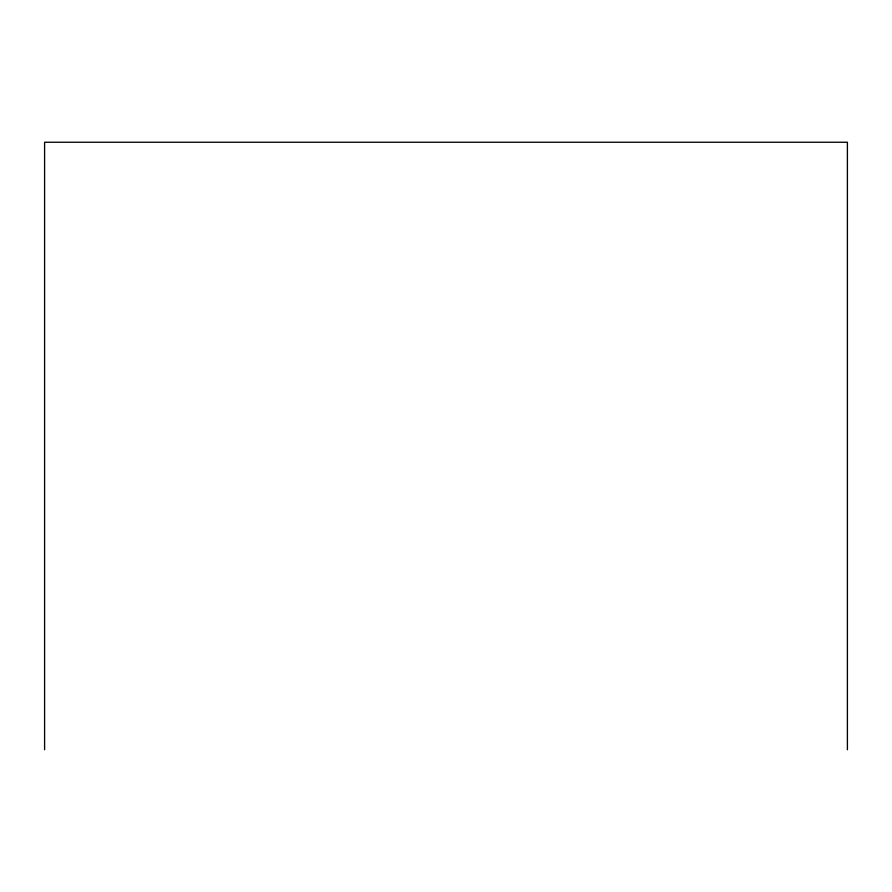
<?xml version="1.0" encoding="UTF-8"?>
<svg xmlns="http://www.w3.org/2000/svg" width="892" height="892" viewBox="0 0 892 892"><rect width="100%" height="100%" fill="white"/><g stroke="black" fill="none" stroke-linecap="round" stroke-linejoin="round"><path stroke-width="1.34" d="M847.4 749.748L847.4 142.252L44.6 142.252L44.6 749.748"/></g></svg>
